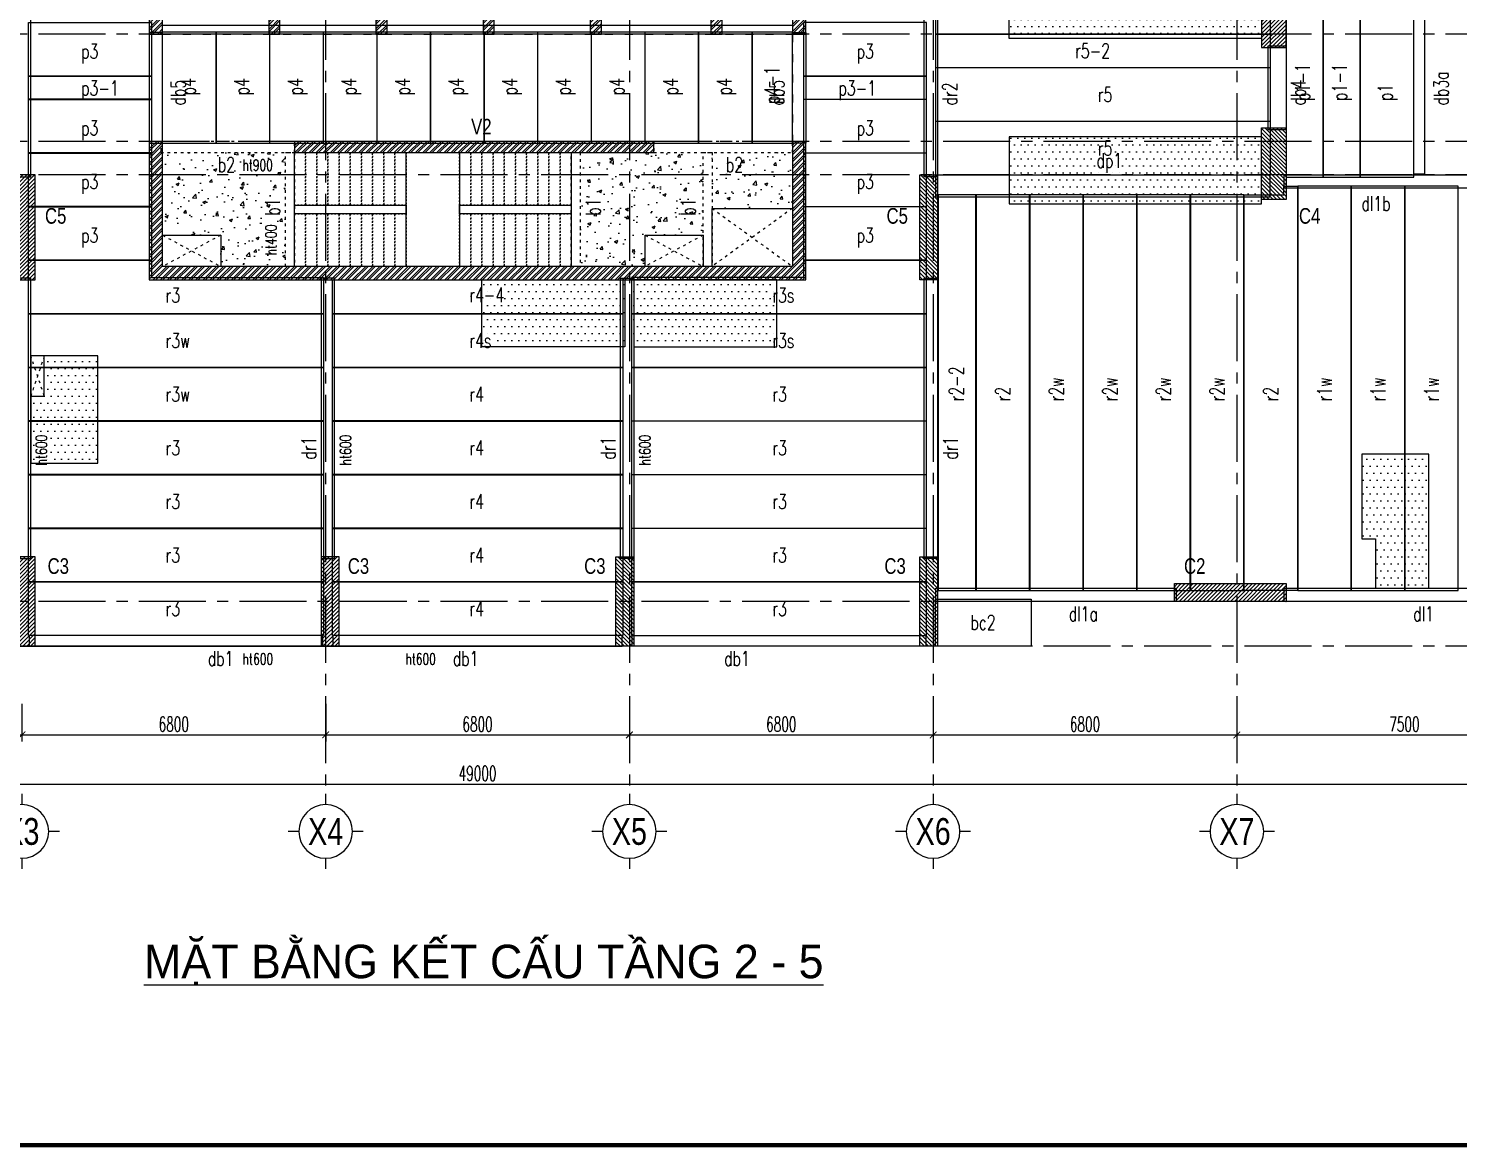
# Model space of a CAD drawing. Header units: inches. Extents: x 702521 to 902657, y -347283 to -213533.
# Drawn here: x 745979 to 777989, y -347283 to -322238 of the extents above; entities that cross this region are included whole.
import ezdxf
from ezdxf.enums import TextEntityAlignment as Align

# ---------------------------------------------------------------- set-up
doc = ezdxf.new("R2010")
doc.units = ezdxf.units.IN
doc.header["$LTSCALE"] = 5
doc.header["$MEASUREMENT"] = 0
for name, pattern in [('ACAD_ISO03W100', [30, 12, -18]), ('CENTER', [2, 1.25, -0.25, 0.25, -0.25]), ('CENTER2', [1.125, 0.75, -0.125, 0.125, -0.125])]:
    doc.linetypes.add(name, pattern=pattern)
doc.layers.get('Defpoints').update_dxf_attribs({"color": 121})
for name, color, linetype, lineweight in [('00-Axes', 9, 'CENTER', 15), ('00-Text', 4, 'Continuous', 20), ('00-XM.Axes', 8, 'CENTER', 15), ('00-XM.Dim', 8, 'Continuous', 15), ('01-Columns', 2, 'Continuous', 25), ('01-Columns-Text', 7, 'Continuous', 20), ('02-Beams', 94, 'Continuous', 25), ('02-Beams-Text', 7, 'Continuous', 20), ('03-Precast', 6, 'Continuous', 25), ('03-Slabs', 5, 'Continuous', 25), ('03-Slabs-Text', 7, 'Continuous', 20)]:
    doc.layers.add(name, color=color, linetype=linetype, lineweight=lineweight)
doc.layers.add('00-Htong', color=9, linetype='Continuous', lineweight=20, plot=False)
doc.styles.add('TDH-CCC-TANG 3-15 S$0$Nam Cong PTS', font='vn_vni.shx', dxfattribs={"width": 0.8})
doc.styles.add('VNAVANTH', font='VHAVAN.TTF')
doc.styles.add('vnsimli 0.7', font='vnsimli.shx', dxfattribs={"width": 0.6})
doc.dimstyles.new('XMT 1-1-150', dxfattribs={"dimscale": 150, "dimtxt": 2.2, "dimasz": 1, "dimexe": 1, "dimexo": 0, "dimgap": 0.5, "dimtad": 1, "dimdec": 0, "dimzin": 0, "dimdsep": 46, "dimtxsty": 'vnsimli 0.7', "dimblk": 'ARCHTICK', "dimcen": 1.5, "dimdle": 1, "dimclrd": 8, "dimclre": 8, "dimclrt": 115, "dimadec": 0, "dimazin": 0, "dimtfac": 1, "dimtdec": 0, "dimtofl": 0, "dimtmove": 0, "dimatfit": 3, "dimfxl": 0.18, "dimtolj": 1, "dimtzin": 0, "dimarcsym": 0})
pattern_1 = [(45, (-731528.65, 290513.07), (-79.549513, 79.549513), []), (45, (-731475.62, 290513.07), (-79.549513, 79.549513), [])]
pattern_2 = [(50, (-3e-10, -89100), (717.2602, -62.75213), [75, -825]), (355, (-3e-10, -89100), (-138.7513, 752.1921), [60, -660]), (100.4514, (59.8, -89105.2), (578.5094, 689.43954), [63.7402, -701.1421]), (46.1842, (-3e-10, -88900), (1067.241, -165.519), [112.5, -1237.5]), (96.6356, (88.9, -88913.8), (934.6627, 974.1179), [95.6103, -1051.713]), (351.1842, (-3e-10, -88900), (934.662, 974.1186), [90, -990]), (21, (100, -88950), (596.90705, -402.6189), [75, -825]), (326, (100, -88950), (243.3153, 725.15005), [60, -660]), (71.4514, (149.74, -88983.55), (840.2226, 322.5305), [63.7402, -701.1421]), (37.5, (-3e-10, -89100), (12.159855, 332.89385), [0, -652, 0, -670, 0, -662.5]), (7.5, (-3e-10, -89100), (263.06954, 394.41171), [0, -382, 0, -637, 0, -252.5]), (327.5, (-223, -89100), (533.82244, -22.55487), [0, -250, 0, -780, 0, -1035]), (317.5, (-323, -89100), (583.18617, 100.10498), [0, -325, 0, -518, 0, -735])]

# ---------------------------------------------------------------- blocks, each defined once
blk = doc.blocks.new('_ArchTick')
at = {"color": 0, "linetype": 'ByBlock', "const_width": 0.15}
blk.add_lwpolyline([(-0.5, -0.5), (0.5, 0.5)], dxfattribs=at)
blk = doc.blocks.new('*D109')
at = {"layer": '00-XM.Dim', "color": 8, "lineweight": -2, "ltscale": 2, "transparency": 16777216}
for p, q in [((745829, -337350), (745829, -338200)), ((752629, -337350), (752629, -338200)), ((745679, -338050), (752779, -338050))]:
    blk.add_line(p, q, dxfattribs=at)
at = {"layer": 'Defpoints', "color": 0, "ltscale": 2, "transparency": 16777216}
for p in [(745829, -337350), (752629, -337350), (752629, -338050)]:
    blk.add_point(p, dxfattribs=at)
at = {"layer": '00-XM.Dim', "color": 8, "lineweight": -2, "ltscale": 2, "transparency": 16777216, "xscale": 150, "yscale": 150, "zscale": 150, "rotation": 180}
blk.add_blockref('_ArchTick', (745829, -338050), dxfattribs=at)
at = {"layer": '00-XM.Dim', "color": 8, "lineweight": -2, "ltscale": 2, "transparency": 16777216, "xscale": 150, "yscale": 150, "zscale": 150}
blk.add_blockref('_ArchTick', (752629, -338050), dxfattribs=at)
at = {"layer": '00-XM.Dim', "color": 115, "ltscale": 2, "transparency": 16777216, "insert": (749229, -337810), "char_height": 330, "attachment_point": 5, "style": 'vnsimli 0.7'}
blk.add_mtext('\\A1;6800', dxfattribs=at)
blk = doc.blocks.new('*D110')
at = {"layer": '00-XM.Dim', "color": 8, "lineweight": -2, "ltscale": 2, "transparency": 16777216}
for p, q in [((752629, -337350), (752629, -338200)), ((759429, -337350), (759429, -338200)), ((752479, -338050), (759579, -338050))]:
    blk.add_line(p, q, dxfattribs=at)
at = {"layer": 'Defpoints', "color": 0, "ltscale": 2, "transparency": 16777216}
for p in [(752629, -337350), (759429, -337350), (759429, -338050)]:
    blk.add_point(p, dxfattribs=at)
at = {"layer": '00-XM.Dim', "color": 8, "lineweight": -2, "ltscale": 2, "transparency": 16777216, "xscale": 150, "yscale": 150, "zscale": 150, "rotation": 180}
blk.add_blockref('_ArchTick', (752629, -338050), dxfattribs=at)
at = {"layer": '00-XM.Dim', "color": 8, "lineweight": -2, "ltscale": 2, "transparency": 16777216, "xscale": 150, "yscale": 150, "zscale": 150}
blk.add_blockref('_ArchTick', (759429, -338050), dxfattribs=at)
at = {"layer": '00-XM.Dim', "color": 115, "ltscale": 2, "transparency": 16777216, "insert": (756029, -337810), "char_height": 330, "attachment_point": 5, "style": 'vnsimli 0.7'}
blk.add_mtext('\\A1;6800', dxfattribs=at)
blk = doc.blocks.new('*D111')
at = {"layer": '00-XM.Dim', "color": 8, "lineweight": -2, "ltscale": 2, "transparency": 16777216}
for p, q in [((759429, -337350), (759429, -338200)), ((766229, -337350), (766229, -338200)), ((759279, -338050), (766379, -338050))]:
    blk.add_line(p, q, dxfattribs=at)
at = {"layer": 'Defpoints', "color": 0, "ltscale": 2, "transparency": 16777216}
for p in [(759429, -337350), (766229, -337350), (766229, -338050)]:
    blk.add_point(p, dxfattribs=at)
at = {"layer": '00-XM.Dim', "color": 8, "lineweight": -2, "ltscale": 2, "transparency": 16777216, "xscale": 150, "yscale": 150, "zscale": 150, "rotation": 180}
blk.add_blockref('_ArchTick', (759429, -338050), dxfattribs=at)
at = {"layer": '00-XM.Dim', "color": 8, "lineweight": -2, "ltscale": 2, "transparency": 16777216, "xscale": 150, "yscale": 150, "zscale": 150}
blk.add_blockref('_ArchTick', (766229, -338050), dxfattribs=at)
at = {"layer": '00-XM.Dim', "color": 115, "ltscale": 2, "transparency": 16777216, "insert": (762829, -337810), "char_height": 330, "attachment_point": 5, "style": 'vnsimli 0.7'}
blk.add_mtext('\\A1;6800', dxfattribs=at)
blk = doc.blocks.new('*D112')
at = {"layer": '00-XM.Dim', "color": 8, "lineweight": -2, "ltscale": 2, "transparency": 16777216}
for p, q in [((766229, -337350), (766229, -338200)), ((773029, -337350), (773029, -338200)), ((766079, -338050), (773179, -338050))]:
    blk.add_line(p, q, dxfattribs=at)
at = {"layer": 'Defpoints', "color": 0, "ltscale": 2, "transparency": 16777216}
for p in [(766229, -337350), (773029, -337350), (773029, -338050)]:
    blk.add_point(p, dxfattribs=at)
at = {"layer": '00-XM.Dim', "color": 8, "lineweight": -2, "ltscale": 2, "transparency": 16777216, "xscale": 150, "yscale": 150, "zscale": 150, "rotation": 180}
blk.add_blockref('_ArchTick', (766229, -338050), dxfattribs=at)
at = {"layer": '00-XM.Dim', "color": 8, "lineweight": -2, "ltscale": 2, "transparency": 16777216, "xscale": 150, "yscale": 150, "zscale": 150}
blk.add_blockref('_ArchTick', (773029, -338050), dxfattribs=at)
at = {"layer": '00-XM.Dim', "color": 115, "ltscale": 2, "transparency": 16777216, "insert": (769629, -337810), "char_height": 330, "attachment_point": 5, "style": 'vnsimli 0.7'}
blk.add_mtext('\\A1;6800', dxfattribs=at)
blk = doc.blocks.new('*D113')
at = {"layer": '00-XM.Dim', "color": 8, "lineweight": -2, "ltscale": 2, "transparency": 16777216}
for p, q in [((773029, -337350), (773029, -338200)), ((780529, -337350), (780529, -338200)), ((772879, -338050), (780679, -338050))]:
    blk.add_line(p, q, dxfattribs=at)
at = {"layer": 'Defpoints', "color": 0, "ltscale": 2, "transparency": 16777216}
for p in [(773029, -337350), (780529, -337350), (780529, -338050)]:
    blk.add_point(p, dxfattribs=at)
at = {"layer": '00-XM.Dim', "color": 8, "lineweight": -2, "ltscale": 2, "transparency": 16777216, "xscale": 150, "yscale": 150, "zscale": 150, "rotation": 180}
blk.add_blockref('_ArchTick', (773029, -338050), dxfattribs=at)
at = {"layer": '00-XM.Dim', "color": 8, "lineweight": -2, "ltscale": 2, "transparency": 16777216, "xscale": 150, "yscale": 150, "zscale": 150}
blk.add_blockref('_ArchTick', (780529, -338050), dxfattribs=at)
at = {"layer": '00-XM.Dim', "color": 115, "ltscale": 2, "transparency": 16777216, "insert": (776779, -337810), "char_height": 330, "attachment_point": 5, "style": 'vnsimli 0.7'}
blk.add_mtext('\\A1;7500', dxfattribs=at)
blk = doc.blocks.new('*D114')
at = {"layer": '00-XM.Dim', "color": 8, "lineweight": -2, "ltscale": 2, "transparency": 16777216}
for p, q in [((731529, -338659), (731529, -339300)), ((780529, -338659), (780529, -339300)), ((731379, -339150), (780679, -339150))]:
    blk.add_line(p, q, dxfattribs=at)
at = {"layer": 'Defpoints', "color": 0, "ltscale": 2, "transparency": 16777216}
for p in [(731529, -338659), (780529, -338659), (780529, -339150)]:
    blk.add_point(p, dxfattribs=at)
at = {"layer": '00-XM.Dim', "color": 8, "lineweight": -2, "ltscale": 2, "transparency": 16777216, "xscale": 150, "yscale": 150, "zscale": 150, "rotation": 180}
blk.add_blockref('_ArchTick', (731529, -339150), dxfattribs=at)
at = {"layer": '00-XM.Dim', "color": 8, "lineweight": -2, "ltscale": 2, "transparency": 16777216, "xscale": 150, "yscale": 150, "zscale": 150}
blk.add_blockref('_ArchTick', (780529, -339150), dxfattribs=at)
at = {"layer": '00-XM.Dim', "color": 115, "ltscale": 2, "transparency": 16777216, "insert": (756029, -338910), "char_height": 330, "attachment_point": 5, "style": 'vnsimli 0.7'}
blk.add_mtext('\\A1;49000', dxfattribs=at)
blk = doc.blocks.new('TDH-CCC-TANG 3-15 S$0$KH')
for p, q in [((0, 700), (0, 500)), ((-500, 0), (-700, 0)), ((700, 0), (500, 0)), ((0, -500), (0, -700))]:
    blk.add_line(p, q)
at = {"extrusion": (0, 0, -1)}
blk.add_ellipse((0, 0), major_axis=(-500, 0), ratio=1, start_param=-0.000041, end_param=6.283144, dxfattribs=at)
at = {"color": 1, "style": 'TDH-CCC-TANG 3-15 S$0$Nam Cong PTS', "width": 0.8}
blk.add_attdef('TRUC', text='', height=250, dxfattribs=at).set_placement((0, 0), align=Align.MIDDLE_CENTER)
blk = doc.blocks.new('v3a')
at = {"layer": '01-Columns'}
h = blk.add_hatch(dxfattribs=at)
h.set_pattern_fill('ANSI31', color=252, scale=500, style=0)
h.set_pattern_definition([(45, (-6000, -14700), (-44.19417, 44.19417), [])])
h.paths.add_polyline_path([(400, 0), (400, 2000), (0, 2000), (0, 0)])
blk.add_lwpolyline([(400, 0), (400, 2000), (0, 2000), (0, 0)], close=True, dxfattribs=at)
blk = doc.blocks.new('v5a')
at = {"layer": '01-Columns'}
h = blk.add_hatch(dxfattribs=at)
h.set_pattern_fill('ANSI31', color=252, scale=500, style=0)
h.set_pattern_definition([(45, (-6000, -16700), (-44.19417, 44.19417), [])])
h.paths.add_polyline_path([(400, -2350), (400, 0), (0, 0), (0, -2350)])
blk.add_lwpolyline([(400, -2350), (400, 0), (0, 0), (0, -2350)], close=True, dxfattribs=at)
blk = doc.blocks.new('v2a')
at = {"layer": '01-Columns'}
h = blk.add_hatch(dxfattribs=at)
h.set_pattern_fill('ANSI31', color=252, scale=500, angle=-90, style=0)
h.set_pattern_definition([(315, (-14700, 6300), (44.19417, 44.19417), [])])
h.paths.add_polyline_path([(0, 0), (2500, 0), (2500, 400), (0, 400)])
blk.add_lwpolyline([(0, 0), (2500, 0), (2500, 400), (0, 400)], close=True, dxfattribs=at)
blk = doc.blocks.new('v4a')
at = {"layer": '01-Columns'}
h = blk.add_hatch(dxfattribs=at)
h.set_pattern_fill('ANSI31', color=252, scale=500, angle=180, style=0)
h.set_pattern_definition([(225, (6400, 16300), (44.19417, -44.19417), [])])
h.paths.add_polyline_path([(0, 1600), (0, 0), (550, 0), (550, 1600)])
blk.add_lwpolyline([(0, 1600), (0, 0), (550, 0), (550, 1600)], close=True, dxfattribs=at)
blk = doc.blocks.new('MB 2-5')
at = {"layer": '01-Columns', "ltscale": 2}
h = blk.add_hatch(dxfattribs=at)
h.set_pattern_fill('ANSI32', color=252, scale=300)
h.set_pattern_definition(pattern_1)
h.paths.add_polyline_path([(19825, 15500), (19825, 12700), (20075, 12700), (20075, 15500), (22225, 15500), (22225, 12700), (22475, 12700), (22475, 15500), (24625, 15500), (24625, 12700), (24875, 12700), (24875, 15500), (27025, 15500), (27025, 12700), (27275, 12700), (27275, 15500), (29725, 15500), (29725, 12700), (29975, 12700), (29975, 15500), (31550, 15500), (31550, 12700), (31850, 12700), (31850, 15800), (17150, 15800), (17150, 12700), (17450, 12700), (17450, 15500)])
h = blk.add_hatch(dxfattribs=at)
h.set_pattern_fill('ANSI32', color=252, scale=300)
h.set_pattern_definition(pattern_1)
h.paths.add_polyline_path([(17450, 10300), (17150, 10300), (17150, 7200), (31850, 7200), (31850, 10300), (31550, 10300), (31550, 7500), (17450, 7500)])
h = blk.add_hatch(dxfattribs=at)
h.set_pattern_fill('ANSI32', color=252, scale=300)
h.set_pattern_definition(pattern_1)
h.paths.add_polyline_path([(20400, 10300), (20400, 10050), (28450, 10050), (28450, 10300)])
at = {"layer": '00-Axes', "linetype": 'CENTER2', "ltscale": 400}
for p, q in [((21100, 27128.2), (21100, -4307)), ((27900, 27128.2), (27900, -4307)), ((34700, 27128.2), (34700, -4307)), ((41500, 27128.2), (41500, -4307)), ((52171.2, 12700), (-3270.6, 12700)), ((52171.2, 10300), (-3270.6, 10300)), ((52171.2, 9550), (-3270.6, 9550)), ((52171.2, 0), (-3270.6, 0)), ((52171.2, -1000), (-3270.6, -1000))]:
    blk.add_line(p, q, dxfattribs=at)
at = {"layer": '01-Columns', "color": 37}
for points in [[(19825, 15500), (19825, 12700), (20075, 12700), (20075, 15500)], [(22225, 15500), (22225, 12700), (22475, 12700), (22475, 15500)], [(24625, 15500), (24625, 12700), (24875, 12700), (24875, 15500)], [(27025, 15500), (27025, 12700), (27275, 12700), (27275, 15500)], [(29725, 15500), (29725, 12700), (29975, 12700), (29975, 15500)], [(31550, 15500), (31550, 12700), (31850, 12700), (31850, 15800)], [(17150, 15800), (17150, 12700), (17450, 12700), (17450, 15500)]]:
    blk.add_lwpolyline(points, dxfattribs=at)
for points in [[(17450, 10300), (17150, 10300), (17150, 7200), (31850, 7200), (31850, 10300), (31550, 10300), (31550, 7500), (17450, 7500)], [(20400, 10300), (20400, 10050), (28450, 10050), (28450, 10300)]]:
    blk.add_lwpolyline(points, close=True, dxfattribs=at)
at = {"layer": '00-Text'}
ref = blk.add_blockref('TDH-CCC-TANG 3-15 S$0$KH', (14300, -5147), dxfattribs=dict(at, xscale=1.2, yscale=1.2, zscale=1.2))
ref.add_attrib('TRUC', 'X3', dxfattribs={"layer": '0', "color": 1, "height": 600, "style": 'TDH-CCC-TANG 3-15 S$0$Nam Cong PTS', "width": 0.8}).set_placement((14300, -5147), align=Align.MIDDLE_CENTER)
ref = blk.add_blockref('TDH-CCC-TANG 3-15 S$0$KH', (21100, -5147), dxfattribs=dict(at, xscale=1.2, yscale=1.2, zscale=1.2))
ref.add_attrib('TRUC', 'X4', dxfattribs={"layer": '0', "color": 1, "height": 600, "style": 'TDH-CCC-TANG 3-15 S$0$Nam Cong PTS', "width": 0.8}).set_placement((21100, -5147), align=Align.MIDDLE_CENTER)
ref = blk.add_blockref('TDH-CCC-TANG 3-15 S$0$KH', (27900, -5147), dxfattribs=dict(at, xscale=1.2, yscale=1.2, zscale=1.2))
ref.add_attrib('TRUC', 'X5', dxfattribs={"layer": '0', "color": 1, "height": 600, "style": 'TDH-CCC-TANG 3-15 S$0$Nam Cong PTS', "width": 0.8}).set_placement((27900, -5147), align=Align.MIDDLE_CENTER)
ref = blk.add_blockref('TDH-CCC-TANG 3-15 S$0$KH', (34700, -5147), dxfattribs=dict(at, xscale=1.2, yscale=1.2, zscale=1.2))
ref.add_attrib('TRUC', 'X6', dxfattribs={"layer": '0', "color": 1, "height": 600, "style": 'TDH-CCC-TANG 3-15 S$0$Nam Cong PTS', "width": 0.8}).set_placement((34700, -5147), align=Align.MIDDLE_CENTER)
ref = blk.add_blockref('TDH-CCC-TANG 3-15 S$0$KH', (41500, -5147), dxfattribs=dict(at, xscale=1.2, yscale=1.2, zscale=1.2))
ref.add_attrib('TRUC', 'X7', dxfattribs={"layer": '0', "color": 1, "height": 600, "style": 'TDH-CCC-TANG 3-15 S$0$Nam Cong PTS', "width": 0.8}).set_placement((41500, -5147), align=Align.MIDDLE_CENTER)
at = {"layer": '01-Columns', "rotation": 180}
blk.add_blockref('v4a', (42600, 14000), dxfattribs=at)
at = {"layer": '01-Columns', "xscale": -1}
for name, p in [('v4a', (42600, 9000)), ('v5a', (34800, 9550)), ('v3a', (28000, -1000)), ('v3a', (34800, -1000)), ('v2a', (42600, 0))]:
    blk.add_blockref(name, p, dxfattribs=at)
at = {"layer": '01-Columns'}
for name, p in [('v5a', (14200, 9550)), ('v3a', (14200, -1000)), ('v3a', (21000, -1000))]:
    blk.add_blockref(name, p, dxfattribs=at)
at = {"layer": '00-XM.Dim', "ltscale": 2}
for base, p1, p2, picture, middle in [((21100, -2987), (14300, -2287), (21100, -2287), '*D109', (17700, -2747)), ((27900, -2987), (21100, -2287), (27900, -2287), '*D110', (24500, -2747)), ((34700, -2987), (27900, -2287), (34700, -2287), '*D111', (31300, -2747)), ((41500, -2987), (34700, -2287), (41500, -2287), '*D112', (38100, -2747)), ((49000, -2987), (41500, -2287), (49000, -2287), '*D113', (45250, -2747)), ((49000, -4087.4), (0, -3596.4), (49000, -3596.4), '*D114', (24500, -3847.4))]:
    dim = blk.add_linear_dim(base=base, p1=p1, p2=p2, dimstyle='XMT 1-1-150', dxfattribs=at)
    dim.commit()
    dim.dimension.update_dxf_attribs({"geometry": picture, "text_midpoint": middle, "insert": (-731528.6, 335063.1)})

msp = doc.modelspace()

# ---------------------------------------------------------------- hatches: boundary and pattern name
at = {"layer": '03-Slabs'}
h = msp.add_hatch(dxfattribs=at)
h.set_pattern_fill('DOTS', color=252, scale=2500, style=0)
h.paths.add_polyline_path([(773579, -322463), (767929, -322463), (767929, -320963), (773579, -320963)])
h = msp.add_hatch(dxfattribs=at)
h.set_pattern_fill('DOTS', color=252, scale=2500, style=0)
h.paths.add_polyline_path([(773579, -324663), (767929, -324663), (767929, -326163), (773579, -326163)])
at = {"layer": '03-Slabs', "ltscale": 2}
h = msp.add_hatch(dxfattribs=at)
h.set_pattern_fill('AR-CONC', color=252, scale=100, style=0)
h.set_pattern_definition(pattern_2)
h.paths.add_polyline_path([(751729, -325013), (748979, -325013), (748979, -325513), (751729, -325513)])
h.paths.add_polyline_path([(751729, -325513), (748979, -325513), (748979, -326863), (750279, -326863), (750279, -327563), (751729, -327563)])
h = msp.add_hatch(dxfattribs=at)
h.set_pattern_fill('AR-CONC', color=252, scale=100, style=0)
h.set_pattern_definition(pattern_2)
h.paths.add_polyline_path([(759429, -325013), (758329, -325013), (758329, -325513), (759429, -325513)])
h.paths.add_polyline_path([(761079, -325013), (759979, -325013), (759429, -325013), (759429, -325513), (761079, -325513)])
h.paths.add_polyline_path([(761079, -325513), (759429, -325513), (759429, -327563), (759779, -327563), (759779, -326863), (761079, -326863)])
h.paths.add_polyline_path([(759429, -325513), (758329, -325513), (758329, -327563), (759429, -327563)])
h.paths.add_polyline_path([(763079, -325513), (761279, -325513), (761279, -326263), (763079, -326263)])
h.paths.add_polyline_path([(763079, -325013), (761279, -325013), (761279, -325513), (763079, -325513)])
at = {"layer": '03-Slabs'}
h = msp.add_hatch(dxfattribs=at)
h.set_pattern_fill('DOTS', color=252, scale=2500, style=0)
h.paths.add_polyline_path([(759329, -329363), (756129, -329363), (756129, -327863), (759329, -327863)])
h = msp.add_hatch(dxfattribs=at)
h.set_pattern_fill('DOTS', color=252, scale=2500, style=0)
h.paths.add_polyline_path([(759529, -329363), (762729, -329363), (762729, -327863), (759529, -327863)])
h = msp.add_hatch(dxfattribs=at)
h.set_pattern_fill('DOTS', color=252, scale=2500, style=0)
h.paths.add_polyline_path([(746329, -329563), (746329, -330463), (746029, -330463), (746029, -331963), (747529, -331963), (747529, -329563)])
h = msp.add_hatch(dxfattribs=at)
h.set_pattern_fill('DOTS', color=252, scale=2500, style=0)
h.paths.add_polyline_path([(777329, -331763), (775829, -331763), (775829, -333663), (776129, -333663), (776129, -334763), (777329, -334763)])

# ---------------------------------------------------------------- linework, layer by layer
at = {"ltscale": 2, "const_width": 100}
msp.add_lwpolyline([(724030, -302683), (787030, -302683), (787030, -347233), (724030, -347233)], close=True, dxfattribs=at)
at = {"layer": '02-Beams'}
for points in [[(746029, -321573), (745729, -321573), (745729, -325553), (746029, -325553)], [(766029, -321573), (766329, -321573), (766329, -325553), (766029, -325553)], [(776989, -321633), (777229, -321633), (777229, -325493), (776989, -325493)], [(748979, -322323), (748679, -322323), (748679, -324803), (748979, -324803)], [(748979, -322163), (763079, -322163), (763079, -322363), (748979, -322363)], [(763079, -322323), (763379, -322323), (763379, -324803), (763079, -324803)], [(773729, -322623), (774129, -322623), (774129, -324503), (773729, -324503)], [(766289, -326013), (766289, -325513), (773769, -325513), (773769, -326013)], [(746029, -327823), (745729, -327823), (745729, -334103), (746029, -334103)], [(752829, -327823), (752529, -327823), (752529, -334103), (752829, -334103)], [(759229, -327823), (759529, -327823), (759529, -334103), (759229, -334103)], [(759229, -327823), (759529, -327823), (759529, -334103), (759229, -334103)], [(766029, -327823), (766329, -327823), (766329, -334103), (766029, -334103)], [(766289, -335063), (766289, -334763), (771669, -334763), (771669, -335063)], [(774089, -335063), (774089, -334763), (780369, -334763), (780369, -335063)], [(752569, -336063), (752569, -335823), (745989, -335823), (745989, -336063)], [(759269, -336063), (759269, -335823), (752789, -335823), (752789, -336063)], [(759489, -336063), (759489, -335823), (766069, -335823), (766069, -336063)]]:
    msp.add_lwpolyline(points, close=True, dxfattribs=at)
at = {"layer": '02-Beams', "linetype": 'ACAD_ISO03W100'}
for points in [[(751929, -325013), (751929, -324763), (748939, -324763), (748939, -325013)], [(763079, -325013), (763079, -324763), (759979, -324763), (759979, -325013)], [(751729, -325013), (751929, -325013), (751929, -327563), (751729, -327563)], [(758129, -325013), (758329, -325013), (758329, -327563), (758129, -327563)], [(761079, -325013), (761279, -325013), (761279, -327563), (761079, -327563)]]:
    msp.add_lwpolyline(points, close=True, dxfattribs=at)
at = {"layer": '02-Beams', "elevation": 0}
msp.add_lwpolyline([(774089, -325813), (774089, -325513), (779169, -325513), (779169, -325813)], close=True, dxfattribs=at)
at = {"layer": '03-Precast', "color": 252}
for points in [[(773579, -322463), (767929, -322463), (767929, -320963), (773579, -320963)], [(773579, -324663), (767929, -324663), (767929, -326163), (773579, -326163)], [(759329, -329363), (756129, -329363), (756129, -327863), (759329, -327863)], [(759529, -329363), (762729, -329363), (762729, -327863), (759529, -327863)], [(747529, -329563), (746029, -329563), (746029, -331963), (747529, -331963)], [(746329, -329563), (746029, -329563), (746029, -330463), (746329, -330463)]]:
    msp.add_lwpolyline(points, close=True, dxfattribs=at)
at = {"layer": '03-Precast'}
for points in [[(766279, -321615), (766279, -322361), (773779, -322361), (773779, -321615), (766279, -321615)], [(774959, -321563), (774133, -321563), (774133, -325563), (774959, -325563), (774959, -321563)], [(775789, -321563), (774963, -321563), (774963, -325563), (775789, -325563), (775789, -321563)], [(776989, -321563), (775793, -321563), (775793, -325563), (776989, -325563), (776989, -321563)], [(748729, -322105), (748729, -323301), (745979, -323301), (745979, -322105), (748729, -322105)], [(763329, -322105), (763329, -323301), (766079, -323301), (766079, -322105), (763329, -322105)], [(766279, -322365), (766279, -323111), (773779, -323111), (773779, -322365), (766279, -322365)], [(766279, -323115), (766279, -324311), (773779, -324311), (773779, -323115), (766279, -323115)], [(748729, -323305), (748729, -323821), (745979, -323821), (745979, -323305), (748729, -323305)], [(763329, -323305), (763329, -323821), (766079, -323821), (766079, -323305), (763329, -323305)], [(748729, -323825), (748729, -325021), (745979, -325021), (745979, -323825), (748729, -323825)], [(763329, -323825), (763329, -325021), (766079, -325021), (766079, -323825), (763329, -323825)], [(766279, -324315), (766279, -325511), (773779, -325511), (773779, -324315), (766279, -324315)], [(748729, -325025), (748729, -326221), (745979, -326221), (745979, -325025), (748729, -325025)], [(763329, -325025), (763329, -326221), (766079, -326221), (766079, -325025), (763329, -325025)], [(775587, -325763), (774391, -325763), (774391, -334813), (775587, -334813), (775587, -325763)], [(776787, -325763), (775591, -325763), (775591, -334813), (776787, -334813), (776787, -325763)], [(777987, -325763), (776791, -325763), (776791, -334813), (777987, -334813), (777987, -325763)], [(767187, -325963), (766341, -325963), (766341, -334813), (767187, -334813), (767187, -325963)], [(768387, -325963), (767191, -325963), (767191, -334813), (768387, -334813), (768387, -325963)], [(769587, -325963), (768391, -325963), (768391, -334813), (769587, -334813), (769587, -325963)], [(770787, -325963), (769591, -325963), (769591, -334813), (770787, -334813), (770787, -325963)], [(771987, -325963), (770791, -325963), (770791, -334813), (771987, -334813), (771987, -325963)], [(773187, -325963), (771991, -325963), (771991, -334813), (773187, -334813), (773187, -325963)], [(748729, -326225), (748729, -327421), (745979, -327421), (745979, -326225), (748729, -326225)], [(763329, -326225), (763329, -327421), (766079, -327421), (766079, -326225), (763329, -326225)], [(759279, -327865), (759279, -328621), (752779, -328621), (752779, -327865), (759279, -327865)], [(752579, -328625), (752579, -329821), (745979, -329821), (745979, -328625), (752579, -328625)], [(759279, -328625), (759279, -329821), (752779, -329821), (752779, -328625), (759279, -328625)], [(759479, -328625), (759479, -329821), (766079, -329821), (766079, -328625), (759479, -328625)], [(752579, -329825), (752579, -331021), (745979, -331021), (745979, -329825), (752579, -329825)], [(759279, -329825), (759279, -331021), (752779, -331021), (752779, -329825), (759279, -329825)], [(759479, -329825), (759479, -331021), (766079, -331021), (766079, -329825), (759479, -329825)], [(752579, -331025), (752579, -332221), (745979, -332221), (745979, -331025), (752579, -331025)], [(759279, -331025), (759279, -332221), (752779, -332221), (752779, -331025), (759279, -331025)], [(759479, -331025), (759479, -332221), (766079, -332221), (766079, -331025), (759479, -331025)], [(752579, -332225), (752579, -333421), (745979, -333421), (745979, -332225), (752579, -332225)], [(759279, -332225), (759279, -333421), (752779, -333421), (752779, -332225), (759279, -332225)], [(759479, -332225), (759479, -333421), (766079, -333421), (766079, -332225), (759479, -332225)], [(752579, -333425), (752579, -334621), (745979, -334621), (745979, -333425), (752579, -333425)], [(759279, -333425), (759279, -334621), (752779, -334621), (752779, -333425), (759279, -333425)], [(759479, -333425), (759479, -334621), (766079, -334621), (766079, -333425), (759479, -333425)], [(752579, -334625), (752579, -335821), (745979, -335821), (745979, -334625), (752579, -334625)], [(759279, -334625), (759279, -335821), (752779, -335821), (752779, -334625), (759279, -334625)], [(759479, -334625), (759479, -335821), (766079, -335821), (766079, -334625), (759479, -334625)]]:
    msp.add_lwpolyline(points, dxfattribs=at)
at = {"layer": '03-Precast', "ltscale": 2}
for points in [[(748979, -322313), (750175, -322313), (750175, -324813), (748979, -324813)], [(750179, -322313), (751375, -322313), (751375, -324813), (750179, -324813)], [(751379, -322313), (752575, -322313), (752575, -324813), (751379, -324813)], [(752579, -322313), (753775, -322313), (753775, -324813), (752579, -324813)], [(753779, -322313), (754975, -322313), (754975, -324813), (753779, -324813)], [(754979, -322313), (756175, -322313), (756175, -324813), (754979, -324813)], [(756179, -322313), (757375, -322313), (757375, -324813), (756179, -324813)], [(757379, -322313), (758575, -322313), (758575, -324813), (757379, -324813)], [(758579, -322313), (759775, -322313), (759775, -324813), (758579, -324813)], [(759779, -322313), (760975, -322313), (760975, -324813), (759779, -324813)], [(760979, -322313), (762175, -322313), (762175, -324813), (760979, -324813)], [(762179, -322313), (763075, -322313), (763075, -324813), (762179, -324813)], [(774079, -325763), (774387, -325763), (774387, -334813), (773191, -334813), (773191, -325963), (774079, -325963)], [(768426, -336063), (766279, -336063), (766279, -335013), (768426, -335013)]]:
    msp.add_lwpolyline(points, close=True, dxfattribs=at)
at = {"layer": '03-Precast', "color": 9, "linetype": 'ACAD_ISO03W100', "ltscale": 3}
msp.add_lwpolyline([(763079, -324763), (748979, -324763), (748979, -322363), (763079, -322363)], close=True, dxfattribs=at)
at = {"layer": '03-Precast'}
for points in [[(751929, -325013), (758129, -325013), (758129, -327563), (751929, -327563)], [(754429, -325013), (755629, -325013), (755629, -327563), (754429, -327563)], [(751929, -326188), (754429, -326188), (754429, -326388), (751929, -326388)], [(755629, -326188), (758129, -326188), (758129, -326388), (755629, -326388)], [(761279, -326263), (763079, -326263), (763079, -327563), (761279, -327563)], [(748979, -326863), (750279, -326863), (750279, -327563), (748979, -327563)], [(759779, -326863), (761079, -326863), (761079, -327563), (759779, -327563)]]:
    msp.add_lwpolyline(points, close=True, dxfattribs=at)
at = {"layer": '03-Precast', "color": 252, "linetype": 'ACAD_ISO03W100', "ltscale": 0.5}
for points in [[(751929, -325013), (752179, -325013), (752179, -326188), (751929, -326188)], [(752179, -325013), (752429, -325013), (752429, -326188), (752179, -326188)], [(752429, -325013), (752679, -325013), (752679, -326188), (752429, -326188)], [(752679, -325013), (752929, -325013), (752929, -326188), (752679, -326188)], [(752929, -325013), (753179, -325013), (753179, -326188), (752929, -326188)], [(753179, -325013), (753429, -325013), (753429, -326188), (753179, -326188)], [(753429, -325013), (753679, -325013), (753679, -326188), (753429, -326188)], [(753679, -325013), (753929, -325013), (753929, -326188), (753679, -326188)], [(753929, -325013), (754179, -325013), (754179, -326188), (753929, -326188)], [(754179, -325013), (754429, -325013), (754429, -326188), (754179, -326188)], [(755629, -325013), (755879, -325013), (755879, -326188), (755629, -326188)], [(755879, -325013), (756129, -325013), (756129, -326188), (755879, -326188)], [(756129, -325013), (756379, -325013), (756379, -326188), (756129, -326188)], [(756379, -325013), (756629, -325013), (756629, -326188), (756379, -326188)], [(756629, -325013), (756879, -325013), (756879, -326188), (756629, -326188)], [(756879, -325013), (757129, -325013), (757129, -326188), (756879, -326188)], [(757129, -325013), (757379, -325013), (757379, -326188), (757129, -326188)], [(757379, -325013), (757629, -325013), (757629, -326188), (757379, -326188)], [(757629, -325013), (757879, -325013), (757879, -326188), (757629, -326188)], [(757879, -325013), (758129, -325013), (758129, -326188), (757879, -326188)], [(751929, -326388), (752179, -326388), (752179, -327563), (751929, -327563)], [(752179, -326388), (752429, -326388), (752429, -327563), (752179, -327563)], [(752429, -326388), (752679, -326388), (752679, -327563), (752429, -327563)], [(752679, -326388), (752929, -326388), (752929, -327563), (752679, -327563)], [(752929, -326388), (753179, -326388), (753179, -327563), (752929, -327563)], [(753179, -326388), (753429, -326388), (753429, -327563), (753179, -327563)], [(753429, -326388), (753679, -326388), (753679, -327563), (753429, -327563)], [(753679, -326388), (753929, -326388), (753929, -327563), (753679, -327563)], [(753929, -326388), (754179, -326388), (754179, -327563), (753929, -327563)], [(754179, -326388), (754429, -326388), (754429, -327563), (754179, -327563)], [(755629, -326388), (755879, -326388), (755879, -327563), (755629, -327563)], [(755879, -326388), (756129, -326388), (756129, -327563), (755879, -327563)], [(756129, -326388), (756379, -326388), (756379, -327563), (756129, -327563)], [(756379, -326388), (756629, -326388), (756629, -327563), (756379, -327563)], [(756629, -326388), (756879, -326388), (756879, -327563), (756629, -327563)], [(756879, -326388), (757129, -326388), (757129, -327563), (756879, -327563)], [(757129, -326388), (757379, -326388), (757379, -327563), (757129, -327563)], [(757379, -326388), (757629, -326388), (757629, -327563), (757379, -327563)], [(757629, -326388), (757879, -326388), (757879, -327563), (757629, -327563)], [(757879, -326388), (758129, -326388), (758129, -327563), (757879, -327563)]]:
    msp.add_lwpolyline(points, close=True, dxfattribs=at)
at = {"layer": '03-Precast', "color": 252, "linetype": 'ACAD_ISO03W100'}
for points in [[(763079, -326263), (761279, -327563)], [(761279, -326263), (763079, -327563)], [(750279, -326863), (748979, -327563)], [(748979, -326863), (750279, -327563)], [(761079, -326863), (759779, -327563)], [(759779, -326863), (761079, -327563)]]:
    msp.add_lwpolyline(points, dxfattribs=at)
at = {"layer": '03-Precast', "ltscale": 2}
for points in [[(748729, -327425), (748729, -327813), (752579, -327813), (752579, -328621), (745979, -328621), (745979, -327425), (748729, -327425)], [(763329, -327425), (763329, -327813), (759479, -327813), (759479, -328621), (766079, -328621), (766079, -327425), (763329, -327425)]]:
    msp.add_lwpolyline(points, dxfattribs=at)
at = {"layer": '03-Precast', "color": 252, "elevation": 0}
for points in [[(754429, -328625), (754429, -328621)], [(757629, -328621), (757629, -328625)]]:
    msp.add_lwpolyline(points, dxfattribs=at)
at = {"layer": '03-Precast', "color": 252}
for points in [[(754429, -328625), (754429, -328621)], [(757629, -328621), (757629, -328625)], [(777329, -331763), (775829, -331763), (775829, -333663), (776129, -333663), (776129, -334763), (777329, -334763), (777329, -331763)]]:
    msp.add_lwpolyline(points, dxfattribs=at)
at = {"layer": '03-Slabs', "color": 252, "linetype": 'ACAD_ISO03W100'}
for p, q in [((746329, -330463), (746029, -329563)), ((746329, -329563), (746029, -330463))]:
    msp.add_line(p, q, dxfattribs=at)
at = {"layer": '03-Slabs', "ltscale": 2}
msp.add_lwpolyline([(731429, -335063), (731429, -325513), (734829, -325513), (734829, -325493), (734829, -321613), (731429, -321613), (731429, -312063), (743631, -312063), (743631, -311063), (768426, -311063), (768426, -312063), (780629, -312063), (780629, -321613), (777229, -321613), (777229, -321633), (777229, -325513), (780629, -325513), (780629, -335063), (768426, -335063), (768426, -336063), (743631, -336063), (743631, -335063), (731429, -335063)], dxfattribs=at)

# ---------------------------------------------------------------- block references
at = {"layer": '00-XM.Axes'}
msp.add_blockref('MB 2-5', (731529, -335063), dxfattribs=at)

# ---------------------------------------------------------------- texts
at = {"layer": '00-Htong', "color": 9, "ltscale": 0.015, "style": 'vnsimli 0.7', "width": 0.7}
for s, p in [('ht900', (750765, -325419)), ('ht600', (750770, -336474)), ('ht600', (754414, -336474))]:
    msp.add_text(s, height=250, dxfattribs=at).set_placement(p)
for s, p in [('ht400', (751530, -327309)), ('ht600', (746388, -332015)), ('ht600', (753200, -332015)), ('ht600', (759900, -332015))]:
    msp.add_text(s, height=250, rotation=90, dxfattribs=at).set_placement(p)
at = {"layer": '00-Text', "color": 1, "ltscale": 0.015, "style": 'VNAVANTH'}
msp.add_text('%%UmÆt b»ng kÕt cÊu tÇng 2 - 5', height=750, dxfattribs=at).set_placement((748562, -343496))
at = {"layer": '01-Columns-Text', "color": 2, "ltscale": 0.015, "style": 'VNAVANTH', "width": 0.8}
for s, p in [('v2', (755886, -324607)), ('C5', (746346, -326606)), ('C5', (765186, -326606)), ('C4', (774419, -326606)), ('C3', (746404, -334444)), ('C3', (753125, -334444)), ('C3', (758416, -334444)), ('C3', (765138, -334444)), ('C2', (771846, -334444))]:
    msp.add_text(s, height=350, dxfattribs=at).set_placement(p)
at = {"layer": '02-Beams-Text', "color": 2, "ltscale": 0.015, "style": 'vnsimli 0.7', "width": 0.7}
for s, p in [('db3a', (777767, -323957)), ('db5', (749492, -323957)), ('db5', (762895, -323957)), ('dr2', (766768, -323957)), ('db4', (774568, -323957)), ('b1', (751603, -326423)), ('b1', (758781, -326423)), ('b1', (760907, -326423)), ('dr1', (752419, -331884)), ('dr1', (759119, -331884)), ('dr1', (766780, -331884))]:
    msp.add_text(s, height=330, rotation=90, dxfattribs=at).set_placement(p)
for s, p in [('b2', (750214, -325449)), ('b2', (761589, -325449)), ('dp1', (769887, -325357)), ('dl1b', (775816, -326321)), ('dl1a', (769264, -335505)), ('dl1', (776976, -335505)), ('db1', (749990, -336505)), ('db1', (755476, -336505)), ('db1', (761550, -336505))]:
    msp.add_text(s, height=330, dxfattribs=at).set_placement(p)
at = {"layer": '03-Slabs-Text', "ltscale": 0.015, "style": 'vnsimli 0.7', "width": 0.7}
for s, p in [('p3', (747155, -322908)), ('p3', (764517, -322908)), ('r5-2', (769408, -322898)), ('p3-1', (747155, -323733)), ('p3-1', (764110, -323733)), ('r5', (769914, -323880)), ('p3', (747155, -324628)), ('p3', (764517, -324628)), ('r5', (769914, -325080)), ('p3', (747155, -325828)), ('p3', (764517, -325828)), ('p3', (747155, -327028)), ('p3', (764517, -327028)), ('r3', (749045, -328370)), ('r4-4', (755845, -328365)), ('r3s', (762628, -328370)), ('r3w', (749045, -329388)), ('r4s', (755845, -329388)), ('r3s', (762628, -329388)), ('r3w', (749045, -330588)), ('r4', (755845, -330588)), ('r3', (762628, -330588)), ('r3', (749045, -331788)), ('r4', (755845, -331788)), ('r3', (762628, -331788)), ('r3', (749045, -332988)), ('r4', (755845, -332988)), ('r3', (762628, -332988)), ('r3', (749045, -334188)), ('r4', (755845, -334188)), ('r3', (762628, -334188)), ('r3', (749045, -335388)), ('r4', (755845, -335388)), ('r3', (762628, -335388)), ('bc2', (767064, -335698))]:
    msp.add_text(s, height=330, dxfattribs=at).set_placement(p)
for s, p in [('p4-1', (762787, -323921)), ('p1-1', (774664, -323858)), ('p1-1', (775494, -323858)), ('p4', (749713, -323730)), ('p4', (750913, -323730)), ('p4', (752113, -323730)), ('p4', (753313, -323730)), ('p4', (754513, -323730)), ('p4', (755713, -323730)), ('p4', (756913, -323730)), ('p4', (758113, -323730)), ('p4', (759313, -323730)), ('p4', (760513, -323730)), ('p4', (761713, -323730)), ('p1', (776516, -323858)), ('r2-2', (766918, -330583)), ('r2', (767954, -330583)), ('r2w', (769154, -330583)), ('r2w', (770354, -330583)), ('r2w', (771554, -330583)), ('r2w', (772754, -330583)), ('r2', (773954, -330583)), ('r1w', (775154, -330583)), ('r1w', (776354, -330583)), ('r1w', (777554, -330583))]:
    msp.add_text(s, height=330, rotation=90, dxfattribs=at).set_placement(p)

doc.saveas('drawing.dxf')
